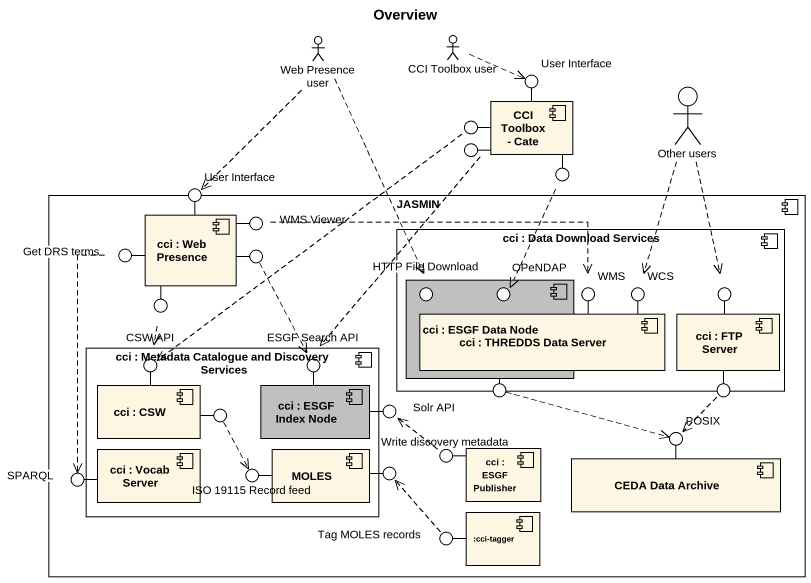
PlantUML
@startuml
title Overview
actor "Web Presence user" as Web_Presence_user
actor "CCI Toolbox user" as CCI_Toolbox_user
() "User Interface" as User_Interface
actor "Other users" as Other_users
() " " as lollipop1
component "CCI Toolbox - Cate" as CCI_Toolbox_Cate
() "User Interface" as User_Interface_2
() " " as lollipop2
() " " as lollipop3
component JASMIN #FFFFFF {
  component "cci : Web Presence" as cci
  component "cci : Data Download Services" as cci_2 {
    component "cci : ESGF Data Node" as cci_3 #C0C0C0
    component "cci : THREDDS Data Server" as cci_4
    component "cci : FTP Server" as cci_5
  }
  component "cci : Metadata Catalogue and Discovery Services" as cci_6 {
    component "cci : CSW" as cci_7
    component "cci : ESGF Index Node" as cci_8 #C0C0C0
    component "cci : Vocab Server" as cci_9
    component MOLES
  }
  component "cci : ESGF Publisher" as cci_10
  component "CEDA Data Archive" as CEDA_Data_Archive
  component ":cci-tagger" as cci_tagger
}
() "WMS Viewer" as WMS_Viewer
() "Get DRS terms" as Get_DRS_terms
() " " as lollipop4
() "HTTP File Download" as HTTP_File_Download
() OPeNDAP
() WMS
() WCS
() " " as lollipop5
() " " as lollipop6
() "CSW API" as CSW_API
() "ESGF Search API" as ESGF_Search_API
() " " as lollipop7
() "Solr API" as Solr_API
() " " as lollipop8
() " " as lollipop9
() "Write discovery metadata" as Write_discovery_metadata
() POSIX
() SPARQL
() "ISO 19115 Record feed" as ISO_19115_Record_feed
() " " as lollipop10
() "Tag MOLES records" as Tag_MOLES_records
CCI_Toolbox_Cate -up- User_Interface
CCI_Toolbox_Cate -left- lollipop1
cci -up- User_Interface_2
CCI_Toolbox_Cate -left- lollipop2
CCI_Toolbox_Cate -- lollipop3
cci -right- WMS_Viewer
cci -left- Get_DRS_terms
cci -right- lollipop4
cci_4 -left- HTTP_File_Download
cci_4 -up- OPeNDAP
cci_4 -up- WMS
cci_4 -right- WCS
cci_5 -up- lollipop5
cci -- lollipop6
cci_7 -up- CSW_API
cci_8 -up- ESGF_Search_API
cci_7 -right- lollipop7
cci_8 -right- Solr_API
cci_4 -- lollipop8
cci_5 -- lollipop9
cci_10 -left- Write_discovery_metadata
CEDA_Data_Archive -up- POSIX
cci_9 -left- SPARQL
MOLES -left- ISO_19115_Record_feed
MOLES -right- lollipop10
cci_tagger -left- Tag_MOLES_records
Web_Presence_user ..> User_Interface_2
Web_Presence_user ..> HTTP_File_Download
CCI_Toolbox_user .right.> User_Interface
Other_users ..> WCS
Other_users ..> lollipop5
lollipop1 ..> CSW_API
lollipop2 ..> ESGF_Search_API
lollipop3 ..> OPeNDAP
WMS_Viewer .right.> WMS
Get_DRS_terms ..> SPARQL
lollipop4 ..> ESGF_Search_API
lollipop6 ..> CSW_API
lollipop6 ..> CSW_API
lollipop7 ..> ISO_19115_Record_feed
lollipop8 .right.> POSIX
lollipop9 ..> POSIX
Write_discovery_metadata .up.> Solr_API
Tag_MOLES_records .up.> lollipop10
@enduml
